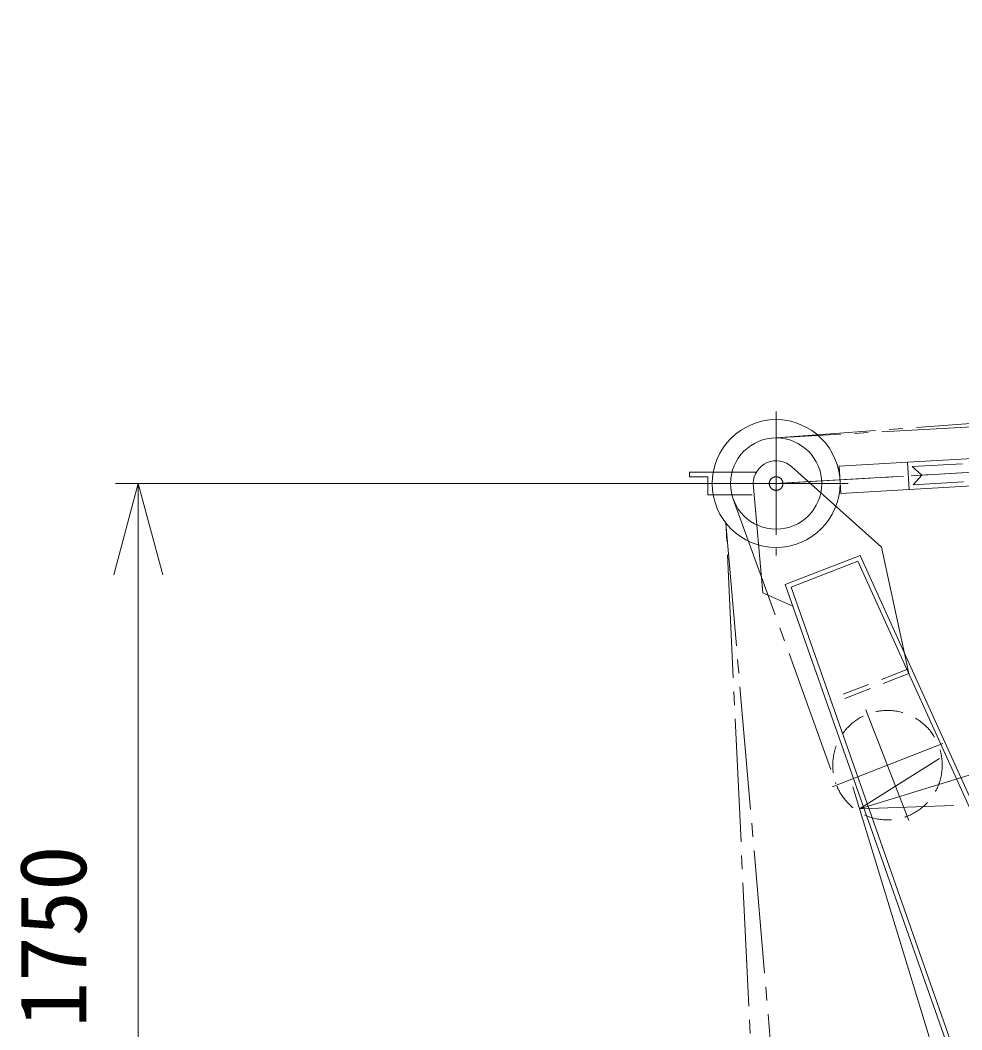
# Model space of a CAD drawing. Units: millimetres, scale not verified. Extents: x -8789 to 8797, y -12359 to 13582.
# Drawn here: x -8674 to -6610, y 6406 to 8618 of the extents above; entities that cross this region are included whole.
import ezdxf
from ezdxf.enums import TextEntityAlignment as Align

# ---------------------------------------------------------------- set-up
doc = ezdxf.new("R2010")
doc.units = ezdxf.units.MM
doc.header["$LTSCALE"] = 30
doc.linetypes.add('CHAIN2', pattern=[12, 9, -1, 1, -1])
doc.linetypes.add('DASHED2', pattern=[3, 2, -1])
for name, color, linetype, lineweight in [('0-2_12 常用一点鎖線', 3, 'CHAIN2', 18), ('0-3_11 常用破線', 3, 'DASHED2', 18), ('0-4_05 寸法', 7, 'Continuous', 18), ('0-6_10 常用外形線', 3, 'Continuous', 18)]:
    doc.layers.add(name, color=color, linetype=linetype, lineweight=lineweight)
doc.styles.add('ＭＳ ゴシック', font='')
doc.styles.get('ＭＳ ゴシック').set_extended_font_data('MS Gothic')

msp = doc.modelspace()

# ---------------------------------------------------------------- linework, layer by layer
at = {"layer": '0-2_12 常用一点鎖線'}
for p, q in [((1099.27, 8304.34), (-7016.66, 7702.66)), ((1032.53, 8163.64), (-7016.66, 7702.66)), ((1169.52, 8074.85), (-7016.66, 7602.66)), ((-7016.66, 7760.26), (-7016.66, 7445.06)), ((-6451.36, 7635.27), (-7016.66, 7602.66)), ((-6859.06, 7602.66), (-7174.27, 7602.66)), ((-7110.72, 7568.69), (-6885.44, 6944.89)), ((-7126.66, 7516.06), (-6987.66, 5895.66)), ((-7042.66, 5738.67), (-7126.66, 7516.06)), ((-6725.43, 6864.5), (-6819.72, 7106.8)), ((-6893.73, 6938.5), (-6651.43, 7032.79))]:
    msp.add_line(p, q, dxfattribs=at)
msp.add_circle((-7016.66, 7602.66), 15, dxfattribs=at)
at = {"layer": '0-3_11 常用破線'}
for p, q in [((-6730.06, 7195.34), (-6898.75, 7129.7)), ((-6725.93, 7186.22), (-6895.12, 7120.38))]:
    msp.add_line(p, q, dxfattribs=at)
msp.add_circle((-6772.58, 6985.65), 120, dxfattribs=at)
at = {"layer": '0-4_05 寸法'}
for p, q in [((-6643.01, 6948.64), (624.11, 9173.27)), ((-7116.66, 7602.66), (-8464.83, 7602.66)), ((-8414.83, 7602.66), (-8414.83, 7402.66)), ((-8414.83, 6052.66), (-8414.83, 7402.66)), ((-6834.25, 6890.1), (-6643.01, 6948.64)), ((-6545.94, 5948.28), (-6848.88, 6937.91))]:
    msp.add_line(p, q, dxfattribs=at)
for points in [[(-8468.42, 7402.66), (-8414.83, 7602.66), (-8361.24, 7402.66)], [(-6627.32, 6897.4), (-6834.25, 6890.1), (-6658.69, 6999.88)]]:
    msp.add_lwpolyline(points, dxfattribs=at)
at = {"layer": '0-6_10 常用外形線'}
for p, q in [((-6982.27, 7638.95), (-6785.64, 7463.43)), ((-6728.87, 7649.31), (-6878.62, 7640.67)), ((-6875.17, 7580.77), (-6878.62, 7640.67)), ((-6608.5, 7646.24), (-6718.31, 7639.9)), ((-6718.31, 7639.9), (-6697.2, 7621.09)), ((-7059.97, 7627.66), (-7206.66, 7627.66)), ((-7206.66, 7627.66), (-7206.66, 7617.66)), ((-7166.66, 7617.66), (-7206.66, 7617.66)), ((-7166.66, 7617.66), (-7166.66, 7577.66)), ((-6716.01, 7599.97), (-6697.2, 7621.09)), ((-6725.42, 7589.41), (-6875.17, 7580.77)), ((-6725.42, 7589.41), (-6555.62, 7599.2)), ((-6606.19, 7606.3), (-6716.01, 7599.97)), ((-7069.16, 7577.66), (-7166.66, 7577.66)), ((-6785.64, 7463.43), (-6725.93, 7186.22)), ((-6832.31, 7445.28), (-6996.66, 7381.32)), ((-6832.31, 7445.28), (-6006.66, 5622.66)), ((-6837.51, 7432.52), (-6984.02, 7375.51)), ((-6837.51, 7432.52), (-6017.64, 5622.66)), ((-6296.66, 5392.66), (-6996.66, 7381.32)), ((-6286.06, 5392.66), (-6984.02, 7375.51))]:
    msp.add_line(p, q, dxfattribs=at)
for points in [[(-6725.42, 7589.41), (-6728.87, 7649.31), (-6559.08, 7659.1)], [(-7066.66, 7602.66), (-7046.1, 7363.55), (-6979.99, 7333.95)]]:
    msp.add_lwpolyline(points, dxfattribs=at)
for radius in [140, 100]:
    msp.add_circle((-7016.66, 7602.66), radius, dxfattribs=at)
msp.add_arc((-7016.66, 7602.66), 50, 46.54134, 180, dxfattribs=at)

# ---------------------------------------------------------------- texts
at = {"layer": '0-4_05 寸法', "style": 'ＭＳ ゴシック'}
msp.add_text('1750', height=146.6, rotation=90, dxfattribs=at).set_placement((-8484.83, 6410.99), align=Align.BOTTOM_LEFT)

doc.saveas('drawing.dxf')
